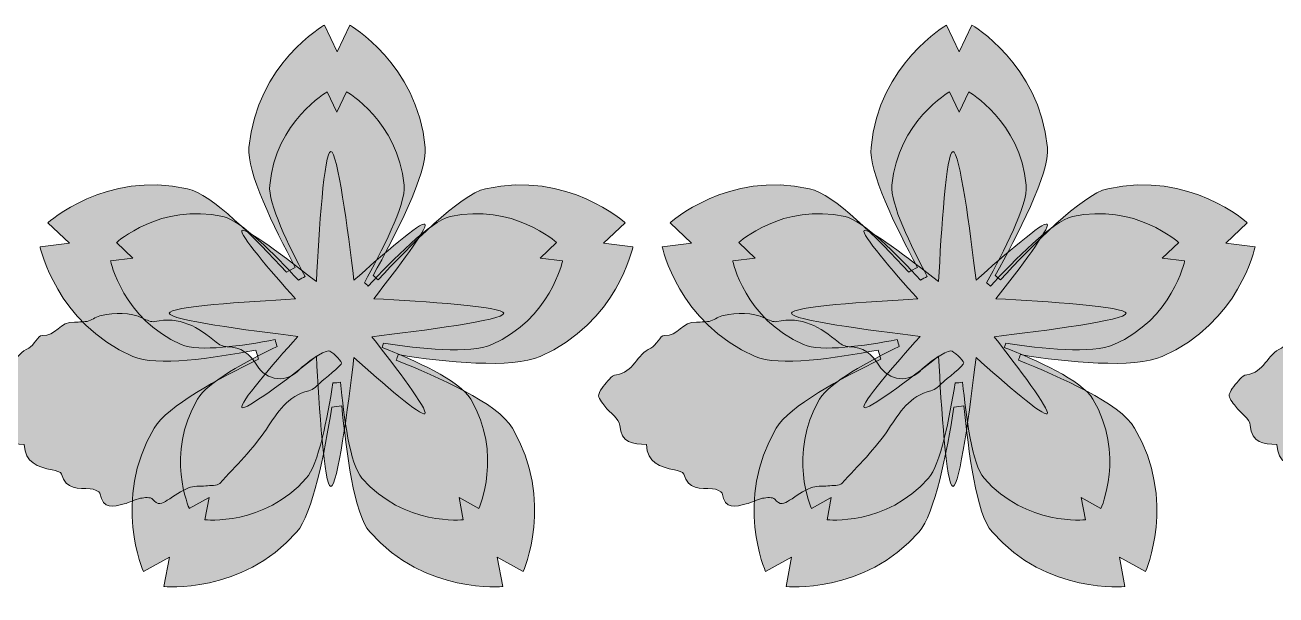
# Model space of a CAD drawing. Header units: inches. Extents: x 0 to 7.76, y -4.48 to -0.03.
# Drawn here: x 4.799 to 6.363, y -4.478 to -3.767 of the extents above; entities that cross this region are included whole.
import ezdxf

# ---------------------------------------------------------------- set-up
doc = ezdxf.new("R2010")
doc.units = ezdxf.units.IN
doc.header["$MEASUREMENT"] = 0
doc.layers.add('Layer 1', color=7, linetype='Continuous')

msp = doc.modelspace()

# ---------------------------------------------------------------- hatches: boundary and pattern name
at = {"layer": 'Layer 1', "true_color": 0xf39dc3}
h = msp.add_hatch(color=21, dxfattribs=at)
h.dxf.hatch_style = 2
edge = h.paths.add_edge_path()
edge.add_spline(control_points=[(5.5225, -4.0391), (5.5225, -4.0391), (5.5496, -4.0137), (5.5496, -4.0137), (5.5496, -4.0137), (5.4776, -3.9483), (5.3751, -3.9711), (5.3425, -3.9783), (5.2797, -4.0434), (5.2408, -4.085), (5.2388, -4.0831), (5.2367, -4.0813), (5.2345, -4.0796), (5.2615, -4.0302), (5.3027, -3.9519), (5.2996, -3.9195), (5.2896, -3.815), (5.2052, -3.7668), (5.2052, -3.7668), (5.2052, -3.7668), (5.1894, -3.8003), (5.1894, -3.8003), (5.1894, -3.8003), (5.1736, -3.7668), (5.1736, -3.7668), (5.1736, -3.7668), (5.0892, -3.815), (5.0792, -3.9195), (5.0763, -3.9497), (5.1102, -4.0189), (5.1372, -4.0694), (5.1334, -4.0712), (5.1298, -4.0732), (5.1263, -4.0755), (5.087, -4.033), (5.0327, -3.9778), (5.0024, -3.9711), (4.8999, -3.9483), (4.828, -4.0137), (4.828, -4.0137), (4.828, -4.0137), (4.855, -4.0391), (4.855, -4.0391), (4.855, -4.0391), (4.8182, -4.0437), (4.8182, -4.0437), (4.8182, -4.0437), (4.838, -4.1389), (4.9343, -4.1807), (4.9631, -4.1933), (5.0344, -4.1827), (5.088, -4.1727), (5.0889, -4.1765), (5.0901, -4.1802), (5.0914, -4.1839), (5.0416, -4.2079), (4.977, -4.2425), (4.9607, -4.2701), (4.9075, -4.3606), (4.9474, -4.4492), (4.9474, -4.4492), (4.9474, -4.4492), (4.9799, -4.4313), (4.9799, -4.4313), (4.9799, -4.4313), (4.9729, -4.4678), (4.9729, -4.4678), (4.9729, -4.4678), (5.0695, -4.4783), (5.1391, -4.3997), (5.1589, -4.3774), (5.1739, -4.3004), (5.1829, -4.2437), (5.187, -4.2435), (5.1912, -4.2431), (5.1952, -4.2423), (5.2011, -4.299), (5.2105, -4.3772), (5.2304, -4.3997), (5.2999, -4.4783), (5.3966, -4.4678), (5.3966, -4.4678), (5.3966, -4.4678), (5.3896, -4.4313), (5.3896, -4.4313), (5.3896, -4.4313), (5.4221, -4.4492), (5.4221, -4.4492), (5.4221, -4.4492), (5.462, -4.3606), (5.4087, -4.2701), (5.3901, -4.2385), (5.3158, -4.2067), (5.2634, -4.1852), (5.2643, -4.1829), (5.2652, -4.1806), (5.2659, -4.1782), (5.3236, -4.188), (5.4082, -4.1959), (5.4433, -4.1807), (5.5395, -4.1389), (5.5593, -4.0437), (5.5593, -4.0437), (5.5593, -4.0437), (5.5225, -4.0391), (5.5225, -4.0391)], knot_values=[0, 0, 0, 0, 1, 1, 1, 2, 2, 2, 3, 3, 3, 4, 4, 4, 5, 5, 5, 6, 6, 6, 7, 7, 7, 8, 8, 8, 9, 9, 9, 10, 10, 10, 11, 11, 11, 12, 12, 12, 13, 13, 13, 14, 14, 14, 15, 15, 15, 16, 16, 16, 17, 17, 17, 18, 18, 18, 19, 19, 19, 20, 20, 20, 21, 21, 21, 22, 22, 22, 23, 23, 23, 24, 24, 24, 25, 25, 25, 26, 26, 26, 27, 27, 27, 28, 28, 28, 29, 29, 29, 30, 30, 30, 31, 31, 31, 32, 32, 32, 33, 33, 33, 34, 34, 34, 35, 35, 35, 35], degree=3, periodic=1)
h = msp.add_hatch(color=21, dxfattribs=at)
h.dxf.hatch_style = 2
edge = h.paths.add_edge_path()
edge.add_spline(control_points=[(6.3003, -4.0391), (6.3003, -4.0391), (6.3273, -4.0137), (6.3273, -4.0137), (6.3273, -4.0137), (6.2554, -3.9483), (6.1529, -3.9711), (6.1203, -3.9783), (6.0575, -4.0434), (6.0186, -4.085), (6.0166, -4.0831), (6.0145, -4.0813), (6.0123, -4.0796), (6.0393, -4.0302), (6.0805, -3.9519), (6.0774, -3.9195), (6.0673, -3.815), (5.9829, -3.7668), (5.9829, -3.7668), (5.9829, -3.7668), (5.9672, -3.8003), (5.9672, -3.8003), (5.9672, -3.8003), (5.9514, -3.7668), (5.9514, -3.7668), (5.9514, -3.7668), (5.867, -3.815), (5.8569, -3.9195), (5.854, -3.9497), (5.888, -4.0189), (5.9149, -4.0694), (5.9112, -4.0712), (5.9075, -4.0732), (5.9041, -4.0755), (5.8648, -4.033), (5.8105, -3.9778), (5.7802, -3.9711), (5.6777, -3.9483), (5.6057, -4.0137), (5.6057, -4.0137), (5.6057, -4.0137), (5.6327, -4.0391), (5.6327, -4.0391), (5.6327, -4.0391), (5.596, -4.0437), (5.596, -4.0437), (5.596, -4.0437), (5.6158, -4.1389), (5.712, -4.1807), (5.7409, -4.1933), (5.8122, -4.1827), (5.8658, -4.1727), (5.8667, -4.1765), (5.8679, -4.1802), (5.8692, -4.1839), (5.8194, -4.2079), (5.7548, -4.2425), (5.7385, -4.2701), (5.6852, -4.3606), (5.7252, -4.4492), (5.7252, -4.4492), (5.7252, -4.4492), (5.7576, -4.4313), (5.7576, -4.4313), (5.7576, -4.4313), (5.7507, -4.4678), (5.7507, -4.4678), (5.7507, -4.4678), (5.8473, -4.4783), (5.9169, -4.3997), (5.9366, -4.3774), (5.9517, -4.3004), (5.9606, -4.2437), (5.9648, -4.2435), (5.969, -4.2431), (5.973, -4.2423), (5.9789, -4.299), (5.9882, -4.3772), (6.0082, -4.3997), (6.0777, -4.4783), (6.1743, -4.4678), (6.1743, -4.4678), (6.1743, -4.4678), (6.1674, -4.4313), (6.1674, -4.4313), (6.1674, -4.4313), (6.1999, -4.4492), (6.1999, -4.4492), (6.1999, -4.4492), (6.2398, -4.3606), (6.1865, -4.2701), (6.1679, -4.2385), (6.0936, -4.2067), (6.0412, -4.1852), (6.0421, -4.1829), (6.043, -4.1806), (6.0437, -4.1782), (6.1014, -4.188), (6.186, -4.1959), (6.221, -4.1807), (6.3173, -4.1389), (6.3371, -4.0437), (6.3371, -4.0437), (6.3371, -4.0437), (6.3003, -4.0391), (6.3003, -4.0391)], knot_values=[0, 0, 0, 0, 1, 1, 1, 2, 2, 2, 3, 3, 3, 4, 4, 4, 5, 5, 5, 6, 6, 6, 7, 7, 7, 8, 8, 8, 9, 9, 9, 10, 10, 10, 11, 11, 11, 12, 12, 12, 13, 13, 13, 14, 14, 14, 15, 15, 15, 16, 16, 16, 17, 17, 17, 18, 18, 18, 19, 19, 19, 20, 20, 20, 21, 21, 21, 22, 22, 22, 23, 23, 23, 24, 24, 24, 25, 25, 25, 26, 26, 26, 27, 27, 27, 28, 28, 28, 29, 29, 29, 30, 30, 30, 31, 31, 31, 32, 32, 32, 33, 33, 33, 34, 34, 34, 35, 35, 35, 35], degree=3, periodic=1)
at = {"layer": 'Layer 1', "true_color": 0xf5b9d4}
h = msp.add_hatch(color=254, dxfattribs=at)
h.dxf.hatch_style = 2
edge = h.paths.add_edge_path()
edge.add_spline(control_points=[(5.4432, -4.0577), (5.4432, -4.0577), (5.4638, -4.0384), (5.4638, -4.0384), (5.4638, -4.0384), (5.409, -3.9885), (5.3308, -4.0059), (5.306, -4.0114), (5.2581, -4.061), (5.2284, -4.0927), (5.2269, -4.0913), (5.2253, -4.0899), (5.2236, -4.0886), (5.2442, -4.0509), (5.2756, -3.9912), (5.2733, -3.9666), (5.2656, -3.8869), (5.2013, -3.8501), (5.2013, -3.8501), (5.2013, -3.8501), (5.1892, -3.8757), (5.1892, -3.8757), (5.1892, -3.8757), (5.1772, -3.8501), (5.1772, -3.8501), (5.1772, -3.8501), (5.1129, -3.8869), (5.1052, -3.9666), (5.103, -3.9896), (5.1289, -4.0424), (5.1494, -4.0808), (5.1466, -4.0822), (5.1438, -4.0837), (5.1412, -4.0855), (5.1112, -4.0531), (5.0698, -4.011), (5.0467, -4.0059), (4.9685, -3.9885), (4.9137, -4.0384), (4.9137, -4.0384), (4.9137, -4.0384), (4.9343, -4.0577), (4.9343, -4.0577), (4.9343, -4.0577), (4.9062, -4.0612), (4.9062, -4.0612), (4.9062, -4.0612), (4.9213, -4.1338), (4.9947, -4.1657), (5.0167, -4.1753), (5.0711, -4.1672), (5.112, -4.1596), (5.1126, -4.1625), (5.1135, -4.1653), (5.1146, -4.1681), (5.0765, -4.1864), (5.0273, -4.2128), (5.0149, -4.2339), (4.9743, -4.3028), (5.0047, -4.3704), (5.0047, -4.3704), (5.0047, -4.3704), (5.0295, -4.3568), (5.0295, -4.3568), (5.0295, -4.3568), (5.0242, -4.3845), (5.0242, -4.3845), (5.0242, -4.3845), (5.0979, -4.3926), (5.1509, -4.3327), (5.166, -4.3156), (5.1775, -4.2569), (5.1843, -4.2137), (5.1875, -4.2136), (5.1906, -4.2132), (5.1937, -4.2126), (5.1981, -4.2559), (5.2053, -4.3155), (5.2205, -4.3327), (5.2735, -4.3926), (5.3472, -4.3845), (5.3472, -4.3845), (5.3472, -4.3845), (5.3419, -4.3568), (5.3419, -4.3568), (5.3419, -4.3568), (5.3667, -4.3704), (5.3667, -4.3704), (5.3667, -4.3704), (5.3971, -4.3028), (5.3565, -4.2339), (5.3423, -4.2098), (5.2857, -4.1855), (5.2457, -4.1692), (5.2464, -4.1674), (5.247, -4.1656), (5.2476, -4.1638), (5.2916, -4.1713), (5.3561, -4.1773), (5.3828, -4.1657), (5.4562, -4.1338), (5.4713, -4.0612), (5.4713, -4.0612), (5.4713, -4.0612), (5.4432, -4.0577), (5.4432, -4.0577)], knot_values=[0, 0, 0, 0, 1, 1, 1, 2, 2, 2, 3, 3, 3, 4, 4, 4, 5, 5, 5, 6, 6, 6, 7, 7, 7, 8, 8, 8, 9, 9, 9, 10, 10, 10, 11, 11, 11, 12, 12, 12, 13, 13, 13, 14, 14, 14, 15, 15, 15, 16, 16, 16, 17, 17, 17, 18, 18, 18, 19, 19, 19, 20, 20, 20, 21, 21, 21, 22, 22, 22, 23, 23, 23, 24, 24, 24, 25, 25, 25, 26, 26, 26, 27, 27, 27, 28, 28, 28, 29, 29, 29, 30, 30, 30, 31, 31, 31, 32, 32, 32, 33, 33, 33, 34, 34, 34, 35, 35, 35, 35], degree=3, periodic=1)
h = msp.add_hatch(color=254, dxfattribs=at)
h.dxf.hatch_style = 2
edge = h.paths.add_edge_path()
edge.add_spline(control_points=[(6.221, -4.0577), (6.221, -4.0577), (6.2416, -4.0384), (6.2416, -4.0384), (6.2416, -4.0384), (6.1868, -3.9885), (6.1086, -4.0059), (6.0838, -4.0114), (6.0359, -4.061), (6.0062, -4.0927), (6.0047, -4.0913), (6.0031, -4.0899), (6.0014, -4.0886), (6.022, -4.0509), (6.0534, -3.9912), (6.051, -3.9666), (6.0434, -3.8869), (5.979, -3.8501), (5.979, -3.8501), (5.979, -3.8501), (5.967, -3.8757), (5.967, -3.8757), (5.967, -3.8757), (5.955, -3.8501), (5.955, -3.8501), (5.955, -3.8501), (5.8906, -3.8869), (5.883, -3.9666), (5.8808, -3.9896), (5.9067, -4.0424), (5.9272, -4.0808), (5.9243, -4.0822), (5.9216, -4.0837), (5.9189, -4.0855), (5.889, -4.0531), (5.8476, -4.011), (5.8244, -4.0059), (5.7463, -3.9885), (5.6915, -4.0384), (5.6915, -4.0384), (5.6915, -4.0384), (5.7121, -4.0577), (5.7121, -4.0577), (5.7121, -4.0577), (5.684, -4.0612), (5.684, -4.0612), (5.684, -4.0612), (5.6991, -4.1338), (5.7725, -4.1657), (5.7945, -4.1753), (5.8488, -4.1672), (5.8898, -4.1596), (5.8904, -4.1625), (5.8913, -4.1653), (5.8923, -4.1681), (5.8543, -4.1864), (5.8051, -4.2128), (5.7927, -4.2339), (5.7521, -4.3028), (5.7825, -4.3704), (5.7825, -4.3704), (5.7825, -4.3704), (5.8073, -4.3568), (5.8073, -4.3568), (5.8073, -4.3568), (5.802, -4.3845), (5.802, -4.3845), (5.802, -4.3845), (5.8756, -4.3926), (5.9287, -4.3327), (5.9437, -4.3156), (5.9552, -4.2569), (5.962, -4.2137), (5.9652, -4.2136), (5.9684, -4.2132), (5.9714, -4.2126), (5.9759, -4.2559), (5.9831, -4.3155), (5.9983, -4.3327), (6.0513, -4.3926), (6.125, -4.3845), (6.125, -4.3845), (6.125, -4.3845), (6.1197, -4.3568), (6.1197, -4.3568), (6.1197, -4.3568), (6.1444, -4.3704), (6.1444, -4.3704), (6.1444, -4.3704), (6.1749, -4.3028), (6.1343, -4.2339), (6.1201, -4.2098), (6.0634, -4.1855), (6.0235, -4.1692), (6.0242, -4.1674), (6.0248, -4.1656), (6.0253, -4.1638), (6.0694, -4.1713), (6.1339, -4.1773), (6.1606, -4.1657), (6.234, -4.1338), (6.249, -4.0612), (6.249, -4.0612), (6.249, -4.0612), (6.221, -4.0577), (6.221, -4.0577)], knot_values=[0, 0, 0, 0, 1, 1, 1, 2, 2, 2, 3, 3, 3, 4, 4, 4, 5, 5, 5, 6, 6, 6, 7, 7, 7, 8, 8, 8, 9, 9, 9, 10, 10, 10, 11, 11, 11, 12, 12, 12, 13, 13, 13, 14, 14, 14, 15, 15, 15, 16, 16, 16, 17, 17, 17, 18, 18, 18, 19, 19, 19, 20, 20, 20, 21, 21, 21, 22, 22, 22, 23, 23, 23, 24, 24, 24, 25, 25, 25, 26, 26, 26, 27, 27, 27, 28, 28, 28, 29, 29, 29, 30, 30, 30, 31, 31, 31, 32, 32, 32, 33, 33, 33, 34, 34, 34, 35, 35, 35, 35], degree=3, periodic=1)
at = {"layer": 'Layer 1', "true_color": 0xec008b}
h = msp.add_hatch(color=230, dxfattribs=at)
h.dxf.hatch_style = 2
edge = h.paths.add_edge_path()
edge.add_spline(control_points=[(5.3979, -4.1267), (5.3979, -4.1183), (5.2977, -4.1118), (5.2354, -4.1086), (5.265, -4.0706), (5.3034, -4.0196), (5.2993, -4.0155), (5.2951, -4.0113), (5.2462, -4.0535), (5.2105, -4.0855), (5.203, -4.0231), (5.19, -3.9246), (5.1816, -3.9246), (5.1732, -3.9246), (5.1668, -4.0248), (5.1636, -4.0871), (5.1256, -4.0575), (5.0746, -4.0191), (5.0705, -4.0232), (5.0664, -4.0273), (5.106, -4.0734), (5.1376, -4.1088), (5.0751, -4.1121), (4.9796, -4.1185), (4.9796, -4.1267), (4.9796, -4.135), (5.0781, -4.148), (5.1405, -4.1555), (5.1085, -4.1912), (5.0663, -4.2401), (5.0705, -4.2443), (5.0746, -4.2484), (5.1256, -4.21), (5.1636, -4.1804), (5.1668, -4.2428), (5.1733, -4.343), (5.1816, -4.343), (5.19, -4.343), (5.203, -4.2445), (5.2105, -4.182), (5.2462, -4.214), (5.2951, -4.2562), (5.2993, -4.2521), (5.3035, -4.2478), (5.2629, -4.1942), (5.233, -4.1559), (5.2952, -4.1486), (5.3979, -4.1352), (5.3979, -4.1267)], knot_values=[0, 0, 0, 0, 1, 1, 1, 2, 2, 2, 3, 3, 3, 4, 4, 4, 5, 5, 5, 6, 6, 6, 7, 7, 7, 8, 8, 8, 9, 9, 9, 10, 10, 10, 11, 11, 11, 12, 12, 12, 13, 13, 13, 14, 14, 14, 15, 15, 15, 16, 16, 16, 16], degree=3, periodic=1)
h = msp.add_hatch(color=230, dxfattribs=at)
h.dxf.hatch_style = 2
edge = h.paths.add_edge_path()
edge.add_spline(control_points=[(6.1757, -4.1267), (6.1757, -4.1183), (6.0755, -4.1118), (6.0131, -4.1086), (6.0428, -4.0706), (6.0812, -4.0196), (6.0771, -4.0155), (6.0729, -4.0113), (6.024, -4.0535), (5.9882, -4.0855), (5.9808, -4.0231), (5.9677, -3.9246), (5.9594, -3.9246), (5.951, -3.9246), (5.9446, -4.0248), (5.9414, -4.0871), (5.9034, -4.0575), (5.8524, -4.0191), (5.8482, -4.0232), (5.8442, -4.0273), (5.8838, -4.0734), (5.9154, -4.1088), (5.8529, -4.1121), (5.7573, -4.1185), (5.7573, -4.1267), (5.7573, -4.135), (5.8558, -4.148), (5.9183, -4.1555), (5.8863, -4.1912), (5.844, -4.2401), (5.8482, -4.2443), (5.8524, -4.2484), (5.9034, -4.21), (5.9414, -4.1804), (5.9446, -4.2428), (5.951, -4.343), (5.9594, -4.343), (5.9677, -4.343), (5.9808, -4.2445), (5.9882, -4.182), (6.024, -4.214), (6.0729, -4.2562), (6.0771, -4.2521), (6.0813, -4.2478), (6.0407, -4.1942), (6.0108, -4.1559), (6.073, -4.1486), (6.1757, -4.1352), (6.1757, -4.1267)], knot_values=[0, 0, 0, 0, 1, 1, 1, 2, 2, 2, 3, 3, 3, 4, 4, 4, 5, 5, 5, 6, 6, 6, 7, 7, 7, 8, 8, 8, 9, 9, 9, 10, 10, 10, 11, 11, 11, 12, 12, 12, 13, 13, 13, 14, 14, 14, 15, 15, 15, 16, 16, 16, 16], degree=3, periodic=1)
at = {"layer": 'Layer 1', "true_color": 0x38b449}
h = msp.add_hatch(color=95, dxfattribs=at)
h.dxf.hatch_style = 2
edge = h.paths.add_edge_path()
edge.add_spline(control_points=[(4.7984, -4.2907), (4.7815, -4.2896), (4.7667, -4.2891), (4.765, -4.2666), (4.7644, -4.2583), (4.7527, -4.251), (4.7466, -4.2428), (4.7431, -4.2383), (4.7376, -4.2318), (4.7387, -4.228), (4.7409, -4.2209), (4.747, -4.2148), (4.7521, -4.2088), (4.7542, -4.2063), (4.7577, -4.2037), (4.7608, -4.2034), (4.7819, -4.201), (4.7865, -4.1776), (4.8039, -4.1701), (4.8106, -4.1671), (4.8156, -4.154), (4.8207, -4.1544), (4.8378, -4.1557), (4.8432, -4.1362), (4.8611, -4.1377), (4.867, -4.1374), (4.8734, -4.1379), (4.879, -4.1362), (4.8845, -4.1345), (4.889, -4.1305), (4.8948, -4.1293), (4.9118, -4.126), (4.9301, -4.1248), (4.947, -4.133), (4.9515, -4.1351), (4.957, -4.138), (4.9612, -4.137), (4.9924, -4.1298), (5.0159, -4.1439), (5.0383, -4.1628), (5.0419, -4.1659), (5.0474, -4.1684), (5.0521, -4.1684), (5.0694, -4.1684), (5.0804, -4.1774), (5.089, -4.1914), (5.1015, -4.2118), (5.1267, -4.2141), (5.1428, -4.1966), (5.1494, -4.1895), (5.1722, -4.1737), (5.1788, -4.1736), (5.1824, -4.1736), (5.194, -4.1851), (5.1951, -4.1886), (5.1959, -4.1915), (5.1719, -4.21), (5.1689, -4.2129), (5.1646, -4.2171), (5.1596, -4.222), (5.154, -4.2234), (5.1275, -4.2301), (5.115, -4.25), (5.101, -4.2713), (5.0847, -4.2959), (5.063, -4.3172), (5.0427, -4.339), (5.0394, -4.3425), (5.0312, -4.3414), (5.0253, -4.3421), (5.0181, -4.343), (5.0102, -4.3419), (5.0037, -4.3445), (4.9943, -4.3484), (4.986, -4.3548), (4.9772, -4.3602), (4.9707, -4.3642), (4.9652, -4.3672), (4.9587, -4.3588), (4.9566, -4.356), (4.9485, -4.3566), (4.9436, -4.3577), (4.9366, -4.3591), (4.9301, -4.363), (4.9232, -4.3647), (4.91, -4.3682), (4.8964, -4.3722), (4.893, -4.3514), (4.8926, -4.3489), (4.8852, -4.346), (4.8809, -4.3458), (4.866, -4.345), (4.8503, -4.3474), (4.845, -4.3274), (4.8443, -4.3248), (4.8375, -4.3232), (4.8333, -4.3223), (4.8155, -4.3185), (4.7991, -4.3132), (4.7984, -4.2907)], knot_values=[0, 0, 0, 0, 1, 1, 1, 2, 2, 2, 3, 3, 3, 4, 4, 4, 5, 5, 5, 6, 6, 6, 7, 7, 7, 8, 8, 8, 9, 9, 9, 10, 10, 10, 11, 11, 11, 12, 12, 12, 13, 13, 13, 14, 14, 14, 15, 15, 15, 16, 16, 16, 17, 17, 17, 18, 18, 18, 19, 19, 19, 20, 20, 20, 21, 21, 21, 22, 22, 22, 23, 23, 23, 24, 24, 24, 25, 25, 25, 26, 26, 26, 27, 27, 27, 28, 28, 28, 29, 29, 29, 30, 30, 30, 31, 31, 31, 32, 32, 32, 33, 33, 33, 33], degree=3, periodic=1)
h = msp.add_hatch(color=95, dxfattribs=at)
h.dxf.hatch_style = 2
edge = h.paths.add_edge_path()
edge.add_spline(control_points=[(5.5761, -4.2907), (5.5592, -4.2896), (5.5445, -4.2891), (5.5428, -4.2666), (5.5422, -4.2583), (5.5305, -4.251), (5.5243, -4.2428), (5.5209, -4.2383), (5.5153, -4.2318), (5.5165, -4.228), (5.5187, -4.2209), (5.5248, -4.2148), (5.5299, -4.2088), (5.532, -4.2063), (5.5355, -4.2037), (5.5386, -4.2034), (5.5597, -4.201), (5.5642, -4.1776), (5.5816, -4.1701), (5.5884, -4.1671), (5.5934, -4.154), (5.5985, -4.1544), (5.6155, -4.1557), (5.621, -4.1362), (5.6388, -4.1377), (5.6448, -4.1374), (5.6512, -4.1379), (5.6568, -4.1362), (5.6623, -4.1345), (5.6667, -4.1305), (5.6725, -4.1293), (5.6896, -4.126), (5.7078, -4.1248), (5.7248, -4.133), (5.7293, -4.1351), (5.7348, -4.138), (5.739, -4.137), (5.7702, -4.1298), (5.7937, -4.1439), (5.8161, -4.1628), (5.8197, -4.1659), (5.8252, -4.1684), (5.8298, -4.1684), (5.8472, -4.1684), (5.8582, -4.1774), (5.8667, -4.1914), (5.8793, -4.2118), (5.9045, -4.2141), (5.9205, -4.1966), (5.9272, -4.1895), (5.95, -4.1737), (5.9566, -4.1736), (5.9602, -4.1736), (5.9718, -4.1851), (5.9729, -4.1886), (5.9737, -4.1915), (5.9497, -4.21), (5.9467, -4.2129), (5.9423, -4.2171), (5.9373, -4.222), (5.9318, -4.2234), (5.9053, -4.2301), (5.8928, -4.25), (5.8788, -4.2713), (5.8624, -4.2959), (5.8407, -4.3172), (5.8204, -4.339), (5.8172, -4.3425), (5.809, -4.3414), (5.8031, -4.3421), (5.7959, -4.343), (5.7879, -4.3419), (5.7815, -4.3445), (5.7721, -4.3484), (5.7638, -4.3548), (5.755, -4.3602), (5.7485, -4.3642), (5.743, -4.3672), (5.7365, -4.3588), (5.7344, -4.356), (5.7263, -4.3566), (5.7213, -4.3577), (5.7143, -4.3591), (5.7079, -4.363), (5.7009, -4.3647), (5.6878, -4.3682), (5.6741, -4.3722), (5.6708, -4.3514), (5.6704, -4.3489), (5.663, -4.346), (5.6586, -4.3458), (5.6438, -4.345), (5.6281, -4.3474), (5.6228, -4.3274), (5.6221, -4.3248), (5.6153, -4.3232), (5.6111, -4.3223), (5.5933, -4.3185), (5.5769, -4.3132), (5.5761, -4.2907)], knot_values=[0, 0, 0, 0, 1, 1, 1, 2, 2, 2, 3, 3, 3, 4, 4, 4, 5, 5, 5, 6, 6, 6, 7, 7, 7, 8, 8, 8, 9, 9, 9, 10, 10, 10, 11, 11, 11, 12, 12, 12, 13, 13, 13, 14, 14, 14, 15, 15, 15, 16, 16, 16, 17, 17, 17, 18, 18, 18, 19, 19, 19, 20, 20, 20, 21, 21, 21, 22, 22, 22, 23, 23, 23, 24, 24, 24, 25, 25, 25, 26, 26, 26, 27, 27, 27, 28, 28, 28, 29, 29, 29, 30, 30, 30, 31, 31, 31, 32, 32, 32, 33, 33, 33, 33], degree=3, periodic=1)
h = msp.add_hatch(color=95, dxfattribs=at)
h.dxf.hatch_style = 2
edge = h.paths.add_edge_path()
edge.add_spline(control_points=[(6.3644, -4.2907), (6.3475, -4.2896), (6.3327, -4.2891), (6.331, -4.2666), (6.3304, -4.2583), (6.3187, -4.251), (6.3126, -4.2428), (6.3091, -4.2383), (6.3036, -4.2318), (6.3047, -4.228), (6.3069, -4.2209), (6.313, -4.2148), (6.3181, -4.2088), (6.3202, -4.2063), (6.3237, -4.2037), (6.3268, -4.2034), (6.3479, -4.201), (6.3525, -4.1776), (6.3699, -4.1701), (6.3766, -4.1671), (6.3816, -4.154), (6.3867, -4.1544), (6.4038, -4.1557), (6.4092, -4.1362), (6.4271, -4.1377), (6.433, -4.1374), (6.4394, -4.1379), (6.445, -4.1362), (6.4505, -4.1345), (6.455, -4.1305), (6.4608, -4.1293), (6.4778, -4.126), (6.4961, -4.1248), (6.5131, -4.133), (6.5175, -4.1351), (6.523, -4.138), (6.5272, -4.137), (6.5584, -4.1298), (6.5819, -4.1439), (6.6043, -4.1628), (6.6079, -4.1659), (6.6134, -4.1684), (6.6181, -4.1684), (6.6354, -4.1684), (6.6464, -4.1774), (6.655, -4.1914), (6.6675, -4.2118), (6.6927, -4.2141), (6.7088, -4.1966), (6.7154, -4.1895), (6.7382, -4.1737), (6.7448, -4.1736), (6.7484, -4.1736), (6.76, -4.1851), (6.7611, -4.1886), (6.7619, -4.1915), (6.7379, -4.21), (6.7349, -4.2129), (6.7306, -4.2171), (6.7256, -4.222), (6.72, -4.2234), (6.6935, -4.2301), (6.681, -4.25), (6.667, -4.2713), (6.6507, -4.2959), (6.629, -4.3172), (6.6087, -4.339), (6.6055, -4.3425), (6.5972, -4.3414), (6.5913, -4.3421), (6.5841, -4.343), (6.5762, -4.3419), (6.5697, -4.3445), (6.5603, -4.3484), (6.552, -4.3548), (6.5432, -4.3602), (6.5367, -4.3642), (6.5312, -4.3672), (6.5247, -4.3588), (6.5226, -4.356), (6.5145, -4.3566), (6.5096, -4.3577), (6.5026, -4.3591), (6.4961, -4.363), (6.4892, -4.3647), (6.476, -4.3682), (6.4624, -4.3722), (6.4591, -4.3514), (6.4586, -4.3489), (6.4512, -4.346), (6.4469, -4.3458), (6.432, -4.345), (6.4163, -4.3474), (6.411, -4.3274), (6.4103, -4.3248), (6.4035, -4.3232), (6.3993, -4.3223), (6.3815, -4.3185), (6.3651, -4.3132), (6.3644, -4.2907)], knot_values=[0, 0, 0, 0, 1, 1, 1, 2, 2, 2, 3, 3, 3, 4, 4, 4, 5, 5, 5, 6, 6, 6, 7, 7, 7, 8, 8, 8, 9, 9, 9, 10, 10, 10, 11, 11, 11, 12, 12, 12, 13, 13, 13, 14, 14, 14, 15, 15, 15, 16, 16, 16, 17, 17, 17, 18, 18, 18, 19, 19, 19, 20, 20, 20, 21, 21, 21, 22, 22, 22, 23, 23, 23, 24, 24, 24, 25, 25, 25, 26, 26, 26, 27, 27, 27, 28, 28, 28, 29, 29, 29, 30, 30, 30, 31, 31, 31, 32, 32, 32, 33, 33, 33, 33], degree=3, periodic=1)

# ---------------------------------------------------------------- linework, layer by layer
at = {"layer": 'Layer 1', "lineweight": 0}
for points, knots in [([(5.5225, -4.0391), (5.5225, -4.0391), (5.5496, -4.0137), (5.5496, -4.0137), (5.5496, -4.0137), (5.4776, -3.9483), (5.3751, -3.9711), (5.3425, -3.9783), (5.2797, -4.0434), (5.2408, -4.085), (5.2388, -4.0831), (5.2367, -4.0813), (5.2345, -4.0796), (5.2615, -4.0302), (5.3027, -3.9519), (5.2996, -3.9195), (5.2896, -3.815), (5.2052, -3.7668), (5.2052, -3.7668), (5.2052, -3.7668), (5.1894, -3.8003), (5.1894, -3.8003), (5.1894, -3.8003), (5.1736, -3.7668), (5.1736, -3.7668), (5.1736, -3.7668), (5.0892, -3.815), (5.0792, -3.9195), (5.0763, -3.9497), (5.1102, -4.0189), (5.1372, -4.0694), (5.1334, -4.0712), (5.1298, -4.0732), (5.1263, -4.0755), (5.087, -4.033), (5.0327, -3.9778), (5.0024, -3.9711), (4.8999, -3.9483), (4.828, -4.0137), (4.828, -4.0137), (4.828, -4.0137), (4.855, -4.0391), (4.855, -4.0391), (4.855, -4.0391), (4.8182, -4.0437), (4.8182, -4.0437), (4.8182, -4.0437), (4.838, -4.1389), (4.9343, -4.1807), (4.9631, -4.1933), (5.0344, -4.1827), (5.088, -4.1727), (5.0889, -4.1765), (5.0901, -4.1802), (5.0914, -4.1839), (5.0416, -4.2079), (4.977, -4.2425), (4.9607, -4.2701), (4.9075, -4.3606), (4.9474, -4.4492), (4.9474, -4.4492), (4.9474, -4.4492), (4.9799, -4.4313), (4.9799, -4.4313), (4.9799, -4.4313), (4.9729, -4.4678), (4.9729, -4.4678), (4.9729, -4.4678), (5.0695, -4.4783), (5.1391, -4.3997), (5.1589, -4.3774), (5.1739, -4.3004), (5.1829, -4.2437), (5.187, -4.2435), (5.1912, -4.2431), (5.1952, -4.2423), (5.2011, -4.299), (5.2105, -4.3772), (5.2304, -4.3997), (5.2999, -4.4783), (5.3966, -4.4678), (5.3966, -4.4678), (5.3966, -4.4678), (5.3896, -4.4313), (5.3896, -4.4313), (5.3896, -4.4313), (5.4221, -4.4492), (5.4221, -4.4492), (5.4221, -4.4492), (5.462, -4.3606), (5.4087, -4.2701), (5.3901, -4.2385), (5.3158, -4.2067), (5.2634, -4.1852), (5.2643, -4.1829), (5.2652, -4.1806), (5.2659, -4.1782), (5.3236, -4.188), (5.4082, -4.1959), (5.4433, -4.1807), (5.5395, -4.1389), (5.5593, -4.0437), (5.5593, -4.0437), (5.5593, -4.0437), (5.5225, -4.0391), (5.5225, -4.0391)], [0, 0, 0, 0, 1, 1, 1, 2, 2, 2, 3, 3, 3, 4, 4, 4, 5, 5, 5, 6, 6, 6, 7, 7, 7, 8, 8, 8, 9, 9, 9, 10, 10, 10, 11, 11, 11, 12, 12, 12, 13, 13, 13, 14, 14, 14, 15, 15, 15, 16, 16, 16, 17, 17, 17, 18, 18, 18, 19, 19, 19, 20, 20, 20, 21, 21, 21, 22, 22, 22, 23, 23, 23, 24, 24, 24, 25, 25, 25, 26, 26, 26, 27, 27, 27, 28, 28, 28, 29, 29, 29, 30, 30, 30, 31, 31, 31, 32, 32, 32, 33, 33, 33, 34, 34, 34, 35, 35, 35, 35]), ([(6.3003, -4.0391), (6.3003, -4.0391), (6.3273, -4.0137), (6.3273, -4.0137), (6.3273, -4.0137), (6.2554, -3.9483), (6.1529, -3.9711), (6.1203, -3.9783), (6.0575, -4.0434), (6.0186, -4.085), (6.0166, -4.0831), (6.0145, -4.0813), (6.0123, -4.0796), (6.0393, -4.0302), (6.0805, -3.9519), (6.0774, -3.9195), (6.0673, -3.815), (5.9829, -3.7668), (5.9829, -3.7668), (5.9829, -3.7668), (5.9672, -3.8003), (5.9672, -3.8003), (5.9672, -3.8003), (5.9514, -3.7668), (5.9514, -3.7668), (5.9514, -3.7668), (5.867, -3.815), (5.8569, -3.9195), (5.854, -3.9497), (5.888, -4.0189), (5.9149, -4.0694), (5.9112, -4.0712), (5.9075, -4.0732), (5.9041, -4.0755), (5.8648, -4.033), (5.8105, -3.9778), (5.7802, -3.9711), (5.6777, -3.9483), (5.6057, -4.0137), (5.6057, -4.0137), (5.6057, -4.0137), (5.6327, -4.0391), (5.6327, -4.0391), (5.6327, -4.0391), (5.596, -4.0437), (5.596, -4.0437), (5.596, -4.0437), (5.6158, -4.1389), (5.712, -4.1807), (5.7409, -4.1933), (5.8122, -4.1827), (5.8658, -4.1727), (5.8667, -4.1765), (5.8679, -4.1802), (5.8692, -4.1839), (5.8194, -4.2079), (5.7548, -4.2425), (5.7385, -4.2701), (5.6852, -4.3606), (5.7252, -4.4492), (5.7252, -4.4492), (5.7252, -4.4492), (5.7576, -4.4313), (5.7576, -4.4313), (5.7576, -4.4313), (5.7507, -4.4678), (5.7507, -4.4678), (5.7507, -4.4678), (5.8473, -4.4783), (5.9169, -4.3997), (5.9366, -4.3774), (5.9517, -4.3004), (5.9606, -4.2437), (5.9648, -4.2435), (5.969, -4.2431), (5.973, -4.2423), (5.9789, -4.299), (5.9882, -4.3772), (6.0082, -4.3997), (6.0777, -4.4783), (6.1743, -4.4678), (6.1743, -4.4678), (6.1743, -4.4678), (6.1674, -4.4313), (6.1674, -4.4313), (6.1674, -4.4313), (6.1999, -4.4492), (6.1999, -4.4492), (6.1999, -4.4492), (6.2398, -4.3606), (6.1865, -4.2701), (6.1679, -4.2385), (6.0936, -4.2067), (6.0412, -4.1852), (6.0421, -4.1829), (6.043, -4.1806), (6.0437, -4.1782), (6.1014, -4.188), (6.186, -4.1959), (6.221, -4.1807), (6.3173, -4.1389), (6.3371, -4.0437), (6.3371, -4.0437), (6.3371, -4.0437), (6.3003, -4.0391), (6.3003, -4.0391)], [0, 0, 0, 0, 1, 1, 1, 2, 2, 2, 3, 3, 3, 4, 4, 4, 5, 5, 5, 6, 6, 6, 7, 7, 7, 8, 8, 8, 9, 9, 9, 10, 10, 10, 11, 11, 11, 12, 12, 12, 13, 13, 13, 14, 14, 14, 15, 15, 15, 16, 16, 16, 17, 17, 17, 18, 18, 18, 19, 19, 19, 20, 20, 20, 21, 21, 21, 22, 22, 22, 23, 23, 23, 24, 24, 24, 25, 25, 25, 26, 26, 26, 27, 27, 27, 28, 28, 28, 29, 29, 29, 30, 30, 30, 31, 31, 31, 32, 32, 32, 33, 33, 33, 34, 34, 34, 35, 35, 35, 35]), ([(5.4432, -4.0577), (5.4432, -4.0577), (5.4638, -4.0384), (5.4638, -4.0384), (5.4638, -4.0384), (5.409, -3.9885), (5.3308, -4.0059), (5.306, -4.0114), (5.2581, -4.061), (5.2284, -4.0927), (5.2269, -4.0913), (5.2253, -4.0899), (5.2236, -4.0886), (5.2442, -4.0509), (5.2756, -3.9912), (5.2733, -3.9666), (5.2656, -3.8869), (5.2013, -3.8501), (5.2013, -3.8501), (5.2013, -3.8501), (5.1892, -3.8757), (5.1892, -3.8757), (5.1892, -3.8757), (5.1772, -3.8501), (5.1772, -3.8501), (5.1772, -3.8501), (5.1129, -3.8869), (5.1052, -3.9666), (5.103, -3.9896), (5.1289, -4.0424), (5.1494, -4.0808), (5.1466, -4.0822), (5.1438, -4.0837), (5.1412, -4.0855), (5.1112, -4.0531), (5.0698, -4.011), (5.0467, -4.0059), (4.9685, -3.9885), (4.9137, -4.0384), (4.9137, -4.0384), (4.9137, -4.0384), (4.9343, -4.0577), (4.9343, -4.0577), (4.9343, -4.0577), (4.9062, -4.0612), (4.9062, -4.0612), (4.9062, -4.0612), (4.9213, -4.1338), (4.9947, -4.1657), (5.0167, -4.1753), (5.0711, -4.1672), (5.112, -4.1596), (5.1126, -4.1625), (5.1135, -4.1653), (5.1146, -4.1681), (5.0765, -4.1864), (5.0273, -4.2128), (5.0149, -4.2339), (4.9743, -4.3028), (5.0047, -4.3704), (5.0047, -4.3704), (5.0047, -4.3704), (5.0295, -4.3568), (5.0295, -4.3568), (5.0295, -4.3568), (5.0242, -4.3845), (5.0242, -4.3845), (5.0242, -4.3845), (5.0979, -4.3926), (5.1509, -4.3327), (5.166, -4.3156), (5.1775, -4.2569), (5.1843, -4.2137), (5.1875, -4.2136), (5.1906, -4.2132), (5.1937, -4.2126), (5.1981, -4.2559), (5.2053, -4.3155), (5.2205, -4.3327), (5.2735, -4.3926), (5.3472, -4.3845), (5.3472, -4.3845), (5.3472, -4.3845), (5.3419, -4.3568), (5.3419, -4.3568), (5.3419, -4.3568), (5.3667, -4.3704), (5.3667, -4.3704), (5.3667, -4.3704), (5.3971, -4.3028), (5.3565, -4.2339), (5.3423, -4.2098), (5.2857, -4.1855), (5.2457, -4.1692), (5.2464, -4.1674), (5.247, -4.1656), (5.2476, -4.1638), (5.2916, -4.1713), (5.3561, -4.1773), (5.3828, -4.1657), (5.4562, -4.1338), (5.4713, -4.0612), (5.4713, -4.0612), (5.4713, -4.0612), (5.4432, -4.0577), (5.4432, -4.0577)], [0, 0, 0, 0, 1, 1, 1, 2, 2, 2, 3, 3, 3, 4, 4, 4, 5, 5, 5, 6, 6, 6, 7, 7, 7, 8, 8, 8, 9, 9, 9, 10, 10, 10, 11, 11, 11, 12, 12, 12, 13, 13, 13, 14, 14, 14, 15, 15, 15, 16, 16, 16, 17, 17, 17, 18, 18, 18, 19, 19, 19, 20, 20, 20, 21, 21, 21, 22, 22, 22, 23, 23, 23, 24, 24, 24, 25, 25, 25, 26, 26, 26, 27, 27, 27, 28, 28, 28, 29, 29, 29, 30, 30, 30, 31, 31, 31, 32, 32, 32, 33, 33, 33, 34, 34, 34, 35, 35, 35, 35]), ([(6.221, -4.0577), (6.221, -4.0577), (6.2416, -4.0384), (6.2416, -4.0384), (6.2416, -4.0384), (6.1868, -3.9885), (6.1086, -4.0059), (6.0838, -4.0114), (6.0359, -4.061), (6.0062, -4.0927), (6.0047, -4.0913), (6.0031, -4.0899), (6.0014, -4.0886), (6.022, -4.0509), (6.0534, -3.9912), (6.051, -3.9666), (6.0434, -3.8869), (5.979, -3.8501), (5.979, -3.8501), (5.979, -3.8501), (5.967, -3.8757), (5.967, -3.8757), (5.967, -3.8757), (5.955, -3.8501), (5.955, -3.8501), (5.955, -3.8501), (5.8906, -3.8869), (5.883, -3.9666), (5.8808, -3.9896), (5.9067, -4.0424), (5.9272, -4.0808), (5.9243, -4.0822), (5.9216, -4.0837), (5.9189, -4.0855), (5.889, -4.0531), (5.8476, -4.011), (5.8244, -4.0059), (5.7463, -3.9885), (5.6915, -4.0384), (5.6915, -4.0384), (5.6915, -4.0384), (5.7121, -4.0577), (5.7121, -4.0577), (5.7121, -4.0577), (5.684, -4.0612), (5.684, -4.0612), (5.684, -4.0612), (5.6991, -4.1338), (5.7725, -4.1657), (5.7945, -4.1753), (5.8488, -4.1672), (5.8898, -4.1596), (5.8904, -4.1625), (5.8913, -4.1653), (5.8923, -4.1681), (5.8543, -4.1864), (5.8051, -4.2128), (5.7927, -4.2339), (5.7521, -4.3028), (5.7825, -4.3704), (5.7825, -4.3704), (5.7825, -4.3704), (5.8073, -4.3568), (5.8073, -4.3568), (5.8073, -4.3568), (5.802, -4.3845), (5.802, -4.3845), (5.802, -4.3845), (5.8756, -4.3926), (5.9287, -4.3327), (5.9437, -4.3156), (5.9552, -4.2569), (5.962, -4.2137), (5.9652, -4.2136), (5.9684, -4.2132), (5.9714, -4.2126), (5.9759, -4.2559), (5.9831, -4.3155), (5.9983, -4.3327), (6.0513, -4.3926), (6.125, -4.3845), (6.125, -4.3845), (6.125, -4.3845), (6.1197, -4.3568), (6.1197, -4.3568), (6.1197, -4.3568), (6.1444, -4.3704), (6.1444, -4.3704), (6.1444, -4.3704), (6.1749, -4.3028), (6.1343, -4.2339), (6.1201, -4.2098), (6.0634, -4.1855), (6.0235, -4.1692), (6.0242, -4.1674), (6.0248, -4.1656), (6.0253, -4.1638), (6.0694, -4.1713), (6.1339, -4.1773), (6.1606, -4.1657), (6.234, -4.1338), (6.249, -4.0612), (6.249, -4.0612), (6.249, -4.0612), (6.221, -4.0577), (6.221, -4.0577)], [0, 0, 0, 0, 1, 1, 1, 2, 2, 2, 3, 3, 3, 4, 4, 4, 5, 5, 5, 6, 6, 6, 7, 7, 7, 8, 8, 8, 9, 9, 9, 10, 10, 10, 11, 11, 11, 12, 12, 12, 13, 13, 13, 14, 14, 14, 15, 15, 15, 16, 16, 16, 17, 17, 17, 18, 18, 18, 19, 19, 19, 20, 20, 20, 21, 21, 21, 22, 22, 22, 23, 23, 23, 24, 24, 24, 25, 25, 25, 26, 26, 26, 27, 27, 27, 28, 28, 28, 29, 29, 29, 30, 30, 30, 31, 31, 31, 32, 32, 32, 33, 33, 33, 34, 34, 34, 35, 35, 35, 35]), ([(5.3979, -4.1267), (5.3979, -4.1183), (5.2977, -4.1118), (5.2354, -4.1086), (5.265, -4.0706), (5.3034, -4.0196), (5.2993, -4.0155), (5.2951, -4.0113), (5.2462, -4.0535), (5.2105, -4.0855), (5.203, -4.0231), (5.19, -3.9246), (5.1816, -3.9246), (5.1732, -3.9246), (5.1668, -4.0248), (5.1636, -4.0871), (5.1256, -4.0575), (5.0746, -4.0191), (5.0705, -4.0232), (5.0664, -4.0273), (5.106, -4.0734), (5.1376, -4.1088), (5.0751, -4.1121), (4.9796, -4.1185), (4.9796, -4.1267), (4.9796, -4.135), (5.0781, -4.148), (5.1405, -4.1555), (5.1085, -4.1912), (5.0663, -4.2401), (5.0705, -4.2443), (5.0746, -4.2484), (5.1256, -4.21), (5.1636, -4.1804), (5.1668, -4.2428), (5.1733, -4.343), (5.1816, -4.343), (5.19, -4.343), (5.203, -4.2445), (5.2105, -4.182), (5.2462, -4.214), (5.2951, -4.2562), (5.2993, -4.2521), (5.3035, -4.2478), (5.2629, -4.1942), (5.233, -4.1559), (5.2952, -4.1486), (5.3979, -4.1352), (5.3979, -4.1267)], [0, 0, 0, 0, 1, 1, 1, 2, 2, 2, 3, 3, 3, 4, 4, 4, 5, 5, 5, 6, 6, 6, 7, 7, 7, 8, 8, 8, 9, 9, 9, 10, 10, 10, 11, 11, 11, 12, 12, 12, 13, 13, 13, 14, 14, 14, 15, 15, 15, 16, 16, 16, 16]), ([(6.1757, -4.1267), (6.1757, -4.1183), (6.0755, -4.1118), (6.0131, -4.1086), (6.0428, -4.0706), (6.0812, -4.0196), (6.0771, -4.0155), (6.0729, -4.0113), (6.024, -4.0535), (5.9882, -4.0855), (5.9808, -4.0231), (5.9677, -3.9246), (5.9594, -3.9246), (5.951, -3.9246), (5.9446, -4.0248), (5.9414, -4.0871), (5.9034, -4.0575), (5.8524, -4.0191), (5.8482, -4.0232), (5.8442, -4.0273), (5.8838, -4.0734), (5.9154, -4.1088), (5.8529, -4.1121), (5.7573, -4.1185), (5.7573, -4.1267), (5.7573, -4.135), (5.8558, -4.148), (5.9183, -4.1555), (5.8863, -4.1912), (5.844, -4.2401), (5.8482, -4.2443), (5.8524, -4.2484), (5.9034, -4.21), (5.9414, -4.1804), (5.9446, -4.2428), (5.951, -4.343), (5.9594, -4.343), (5.9677, -4.343), (5.9808, -4.2445), (5.9882, -4.182), (6.024, -4.214), (6.0729, -4.2562), (6.0771, -4.2521), (6.0813, -4.2478), (6.0407, -4.1942), (6.0108, -4.1559), (6.073, -4.1486), (6.1757, -4.1352), (6.1757, -4.1267)], [0, 0, 0, 0, 1, 1, 1, 2, 2, 2, 3, 3, 3, 4, 4, 4, 5, 5, 5, 6, 6, 6, 7, 7, 7, 8, 8, 8, 9, 9, 9, 10, 10, 10, 11, 11, 11, 12, 12, 12, 13, 13, 13, 14, 14, 14, 15, 15, 15, 16, 16, 16, 16]), ([(4.7984, -4.2907), (4.7815, -4.2896), (4.7667, -4.2891), (4.765, -4.2666), (4.7644, -4.2583), (4.7527, -4.251), (4.7466, -4.2428), (4.7431, -4.2383), (4.7376, -4.2318), (4.7387, -4.228), (4.7409, -4.2209), (4.747, -4.2148), (4.7521, -4.2088), (4.7542, -4.2063), (4.7577, -4.2037), (4.7608, -4.2034), (4.7819, -4.201), (4.7865, -4.1776), (4.8039, -4.1701), (4.8106, -4.1671), (4.8156, -4.154), (4.8207, -4.1544), (4.8378, -4.1557), (4.8432, -4.1362), (4.8611, -4.1377), (4.867, -4.1374), (4.8734, -4.1379), (4.879, -4.1362), (4.8845, -4.1345), (4.889, -4.1305), (4.8948, -4.1293), (4.9118, -4.126), (4.9301, -4.1248), (4.947, -4.133), (4.9515, -4.1351), (4.957, -4.138), (4.9612, -4.137), (4.9924, -4.1298), (5.0159, -4.1439), (5.0383, -4.1628), (5.0419, -4.1659), (5.0474, -4.1684), (5.0521, -4.1684), (5.0694, -4.1684), (5.0804, -4.1774), (5.089, -4.1914), (5.1015, -4.2118), (5.1267, -4.2141), (5.1428, -4.1966), (5.1494, -4.1895), (5.1722, -4.1737), (5.1788, -4.1736), (5.1824, -4.1736), (5.194, -4.1851), (5.1951, -4.1886), (5.1959, -4.1915), (5.1719, -4.21), (5.1689, -4.2129), (5.1646, -4.2171), (5.1596, -4.222), (5.154, -4.2234), (5.1275, -4.2301), (5.115, -4.25), (5.101, -4.2713), (5.0847, -4.2959), (5.063, -4.3172), (5.0427, -4.339), (5.0394, -4.3425), (5.0312, -4.3414), (5.0253, -4.3421), (5.0181, -4.343), (5.0102, -4.3419), (5.0037, -4.3445), (4.9943, -4.3484), (4.986, -4.3548), (4.9772, -4.3602), (4.9707, -4.3642), (4.9652, -4.3672), (4.9587, -4.3588), (4.9566, -4.356), (4.9485, -4.3566), (4.9436, -4.3577), (4.9366, -4.3591), (4.9301, -4.363), (4.9232, -4.3647), (4.91, -4.3682), (4.8964, -4.3722), (4.893, -4.3514), (4.8926, -4.3489), (4.8852, -4.346), (4.8809, -4.3458), (4.866, -4.345), (4.8503, -4.3474), (4.845, -4.3274), (4.8443, -4.3248), (4.8375, -4.3232), (4.8333, -4.3223), (4.8155, -4.3185), (4.7991, -4.3132), (4.7984, -4.2907)], [0, 0, 0, 0, 1, 1, 1, 2, 2, 2, 3, 3, 3, 4, 4, 4, 5, 5, 5, 6, 6, 6, 7, 7, 7, 8, 8, 8, 9, 9, 9, 10, 10, 10, 11, 11, 11, 12, 12, 12, 13, 13, 13, 14, 14, 14, 15, 15, 15, 16, 16, 16, 17, 17, 17, 18, 18, 18, 19, 19, 19, 20, 20, 20, 21, 21, 21, 22, 22, 22, 23, 23, 23, 24, 24, 24, 25, 25, 25, 26, 26, 26, 27, 27, 27, 28, 28, 28, 29, 29, 29, 30, 30, 30, 31, 31, 31, 32, 32, 32, 33, 33, 33, 33]), ([(5.5761, -4.2907), (5.5592, -4.2896), (5.5445, -4.2891), (5.5428, -4.2666), (5.5422, -4.2583), (5.5305, -4.251), (5.5243, -4.2428), (5.5209, -4.2383), (5.5153, -4.2318), (5.5165, -4.228), (5.5187, -4.2209), (5.5248, -4.2148), (5.5299, -4.2088), (5.532, -4.2063), (5.5355, -4.2037), (5.5386, -4.2034), (5.5597, -4.201), (5.5642, -4.1776), (5.5816, -4.1701), (5.5884, -4.1671), (5.5934, -4.154), (5.5985, -4.1544), (5.6155, -4.1557), (5.621, -4.1362), (5.6388, -4.1377), (5.6448, -4.1374), (5.6512, -4.1379), (5.6568, -4.1362), (5.6623, -4.1345), (5.6667, -4.1305), (5.6725, -4.1293), (5.6896, -4.126), (5.7078, -4.1248), (5.7248, -4.133), (5.7293, -4.1351), (5.7348, -4.138), (5.739, -4.137), (5.7702, -4.1298), (5.7937, -4.1439), (5.8161, -4.1628), (5.8197, -4.1659), (5.8252, -4.1684), (5.8298, -4.1684), (5.8472, -4.1684), (5.8582, -4.1774), (5.8667, -4.1914), (5.8793, -4.2118), (5.9045, -4.2141), (5.9205, -4.1966), (5.9272, -4.1895), (5.95, -4.1737), (5.9566, -4.1736), (5.9602, -4.1736), (5.9718, -4.1851), (5.9729, -4.1886), (5.9737, -4.1915), (5.9497, -4.21), (5.9467, -4.2129), (5.9423, -4.2171), (5.9373, -4.222), (5.9318, -4.2234), (5.9053, -4.2301), (5.8928, -4.25), (5.8788, -4.2713), (5.8624, -4.2959), (5.8407, -4.3172), (5.8204, -4.339), (5.8172, -4.3425), (5.809, -4.3414), (5.8031, -4.3421), (5.7959, -4.343), (5.7879, -4.3419), (5.7815, -4.3445), (5.7721, -4.3484), (5.7638, -4.3548), (5.755, -4.3602), (5.7485, -4.3642), (5.743, -4.3672), (5.7365, -4.3588), (5.7344, -4.356), (5.7263, -4.3566), (5.7213, -4.3577), (5.7143, -4.3591), (5.7079, -4.363), (5.7009, -4.3647), (5.6878, -4.3682), (5.6741, -4.3722), (5.6708, -4.3514), (5.6704, -4.3489), (5.663, -4.346), (5.6586, -4.3458), (5.6438, -4.345), (5.6281, -4.3474), (5.6228, -4.3274), (5.6221, -4.3248), (5.6153, -4.3232), (5.6111, -4.3223), (5.5933, -4.3185), (5.5769, -4.3132), (5.5761, -4.2907)], [0, 0, 0, 0, 1, 1, 1, 2, 2, 2, 3, 3, 3, 4, 4, 4, 5, 5, 5, 6, 6, 6, 7, 7, 7, 8, 8, 8, 9, 9, 9, 10, 10, 10, 11, 11, 11, 12, 12, 12, 13, 13, 13, 14, 14, 14, 15, 15, 15, 16, 16, 16, 17, 17, 17, 18, 18, 18, 19, 19, 19, 20, 20, 20, 21, 21, 21, 22, 22, 22, 23, 23, 23, 24, 24, 24, 25, 25, 25, 26, 26, 26, 27, 27, 27, 28, 28, 28, 29, 29, 29, 30, 30, 30, 31, 31, 31, 32, 32, 32, 33, 33, 33, 33]), ([(6.3644, -4.2907), (6.3475, -4.2896), (6.3327, -4.2891), (6.331, -4.2666), (6.3304, -4.2583), (6.3187, -4.251), (6.3126, -4.2428), (6.3091, -4.2383), (6.3036, -4.2318), (6.3047, -4.228), (6.3069, -4.2209), (6.313, -4.2148), (6.3181, -4.2088), (6.3202, -4.2063), (6.3237, -4.2037), (6.3268, -4.2034), (6.3479, -4.201), (6.3525, -4.1776), (6.3699, -4.1701), (6.3766, -4.1671), (6.3816, -4.154), (6.3867, -4.1544), (6.4038, -4.1557), (6.4092, -4.1362), (6.4271, -4.1377), (6.433, -4.1374), (6.4394, -4.1379), (6.445, -4.1362), (6.4505, -4.1345), (6.455, -4.1305), (6.4608, -4.1293), (6.4778, -4.126), (6.4961, -4.1248), (6.5131, -4.133), (6.5175, -4.1351), (6.523, -4.138), (6.5272, -4.137), (6.5584, -4.1298), (6.5819, -4.1439), (6.6043, -4.1628), (6.6079, -4.1659), (6.6134, -4.1684), (6.6181, -4.1684), (6.6354, -4.1684), (6.6464, -4.1774), (6.655, -4.1914), (6.6675, -4.2118), (6.6927, -4.2141), (6.7088, -4.1966), (6.7154, -4.1895), (6.7382, -4.1737), (6.7448, -4.1736), (6.7484, -4.1736), (6.76, -4.1851), (6.7611, -4.1886), (6.7619, -4.1915), (6.7379, -4.21), (6.7349, -4.2129), (6.7306, -4.2171), (6.7256, -4.222), (6.72, -4.2234), (6.6935, -4.2301), (6.681, -4.25), (6.667, -4.2713), (6.6507, -4.2959), (6.629, -4.3172), (6.6087, -4.339), (6.6055, -4.3425), (6.5972, -4.3414), (6.5913, -4.3421), (6.5841, -4.343), (6.5762, -4.3419), (6.5697, -4.3445), (6.5603, -4.3484), (6.552, -4.3548), (6.5432, -4.3602), (6.5367, -4.3642), (6.5312, -4.3672), (6.5247, -4.3588), (6.5226, -4.356), (6.5145, -4.3566), (6.5096, -4.3577), (6.5026, -4.3591), (6.4961, -4.363), (6.4892, -4.3647), (6.476, -4.3682), (6.4624, -4.3722), (6.4591, -4.3514), (6.4586, -4.3489), (6.4512, -4.346), (6.4469, -4.3458), (6.432, -4.345), (6.4163, -4.3474), (6.411, -4.3274), (6.4103, -4.3248), (6.4035, -4.3232), (6.3993, -4.3223), (6.3815, -4.3185), (6.3651, -4.3132), (6.3644, -4.2907)], [0, 0, 0, 0, 1, 1, 1, 2, 2, 2, 3, 3, 3, 4, 4, 4, 5, 5, 5, 6, 6, 6, 7, 7, 7, 8, 8, 8, 9, 9, 9, 10, 10, 10, 11, 11, 11, 12, 12, 12, 13, 13, 13, 14, 14, 14, 15, 15, 15, 16, 16, 16, 17, 17, 17, 18, 18, 18, 19, 19, 19, 20, 20, 20, 21, 21, 21, 22, 22, 22, 23, 23, 23, 24, 24, 24, 25, 25, 25, 26, 26, 26, 27, 27, 27, 28, 28, 28, 29, 29, 29, 30, 30, 30, 31, 31, 31, 32, 32, 32, 33, 33, 33, 33])]:
    msp.add_open_spline(points, degree=3, knots=knots, dxfattribs=at)

doc.saveas('drawing.dxf')
